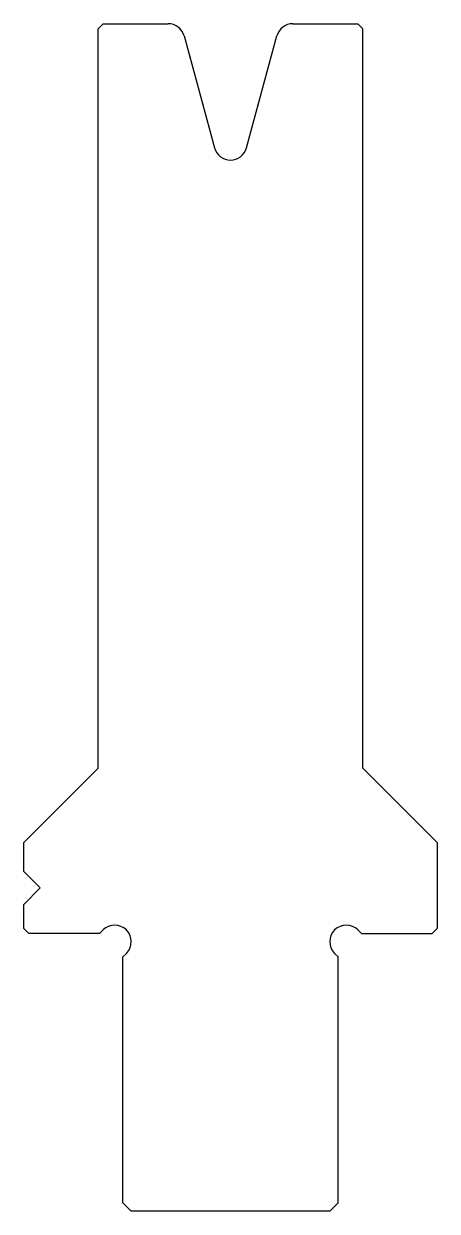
# Model space of a CAD drawing. Header units: metres. Extents: x -19 to 6, y -16.8 to 55.
import ezdxf

# ---------------------------------------------------------------- set-up
doc = ezdxf.new("R2010")
doc.units = ezdxf.units.M

msp = doc.modelspace()

# ---------------------------------------------------------------- linework, layer by layer
for p, q in [((-14.2, 55), (-14.5, 54.7)), ((-14.5, 10), (-14.5, 54.7)), ((-14.2, 55), (-10.265042, 55)), ((-2.734958, 55), (1.2, 55)), ((1.5, 54.7), (1.2, 55)), ((1.5, 10), (1.5, 54.7)), ((-9.299865, 54.2616), (-7.465176, 47.492483)), ((-5.534824, 47.492483), (-3.700135, 54.2616)), ((-19, 5.5), (-14.5, 10)), ((6, 5.5), (1.5, 10)), ((-19, 3.75), (-19, 5.5)), ((6, 5.5), (6, 0.3)), ((-19, 3.75), (-18, 2.75)), ((-18, 2.75), (-19, 1.75)), ((-19, 0.3), (-19, 1.75)), ((-19, 0.3), (-18.7, 0)), ((-14.414214, 0), (-18.7, 0)), ((-14.207107, 0.207107), (-14.414214, 0)), ((1.207107, 0.207107), (1.414214, 0)), ((1.414214, 0), (5.7, 0)), ((5.7, 0), (6, 0.3)), ((-13, -1.414214), (-12.792893, -1.207107)), ((-13, -16.3), (-13, -1.414214)), ((0, -1.414214), (-0.207107, -1.207107)), ((0, -16.3), (0, -1.414214)), ((-13, -16.3), (-12.5, -16.8)), ((-0.5, -16.8), (0, -16.3)), ((-0.5, -16.8), (-12.5, -16.8))]:
    msp.add_line(p, q)
for centre, start, end in [((-10.265042, 54), 15.165, 90), ((-2.734958, 54), 90, 164.835), ((-6.5, 47.754082), 195.165, 344.835), ((-13.5, -0.5), 315, 135), ((0.5, -0.5), 45, 225)]:
    msp.add_arc(centre, 1, start, end)

doc.saveas('drawing.dxf')
